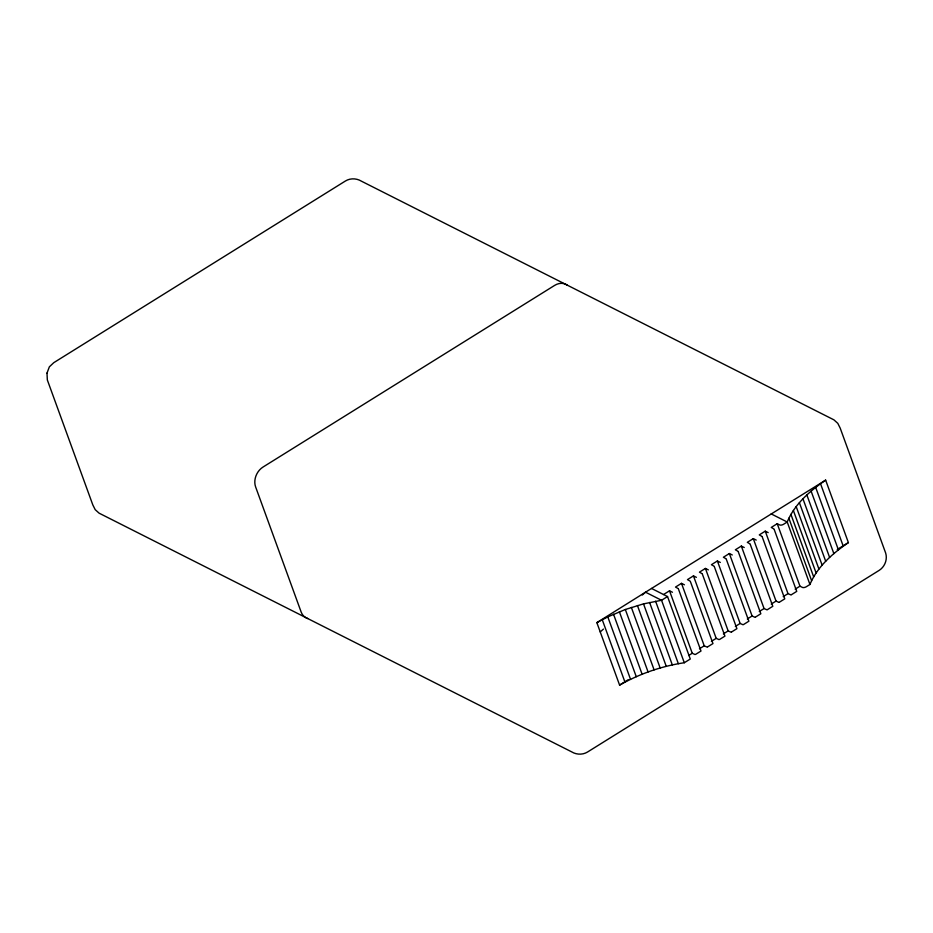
<?xml version="1.0" encoding="UTF-8"?>
<svg xmlns="http://www.w3.org/2000/svg" width="933" height="933" viewBox="0 0 933 933"><rect width="100%" height="100%" fill="white"/><g stroke="black" fill="none" stroke-linecap="round" stroke-linejoin="round"><path stroke-width="1.4" d="M777.224 523.705L799.966 586.181L802.368 587.393A3.021 1.434 -20 0 0 806.357 586.705L809.949 584.478C817.378 566.518 832.772 553.386 848.389 542.598L825.647 480.122C810.031 490.921 794.636 504.053 787.219 522.002L783.627 524.241A3.021 1.434 -20 0 1 779.626 524.917L777.224 523.705L771.241 527.437L774.005 528.988M600.234 631.921L603.464 629.087M642.301 595.021L645.543 592.187L825.647 480.122M596.852 622.638L645.543 592.187L661.555 600.281L684.297 662.745C661.59 666.115 639.56 673.813 619.594 685.114L596.852 622.638L607.803 616.888L625.332 609.494L643.513 603.873L661.555 600.281L667.538 596.549L690.28 659.013L684.297 662.745M619.594 685.114L628.107 679.784M651.526 588.455L663.538 594.531L669.521 590.799L672.448 592.257M684.414 584.804L681.487 583.347L675.504 587.067L678.268 588.63M696.38 577.34L693.452 575.894L687.469 579.615L690.233 581.177M708.345 569.888L705.418 568.43L699.435 572.162L702.199 573.725M720.323 562.436L717.384 560.978L711.401 564.71L714.177 566.261M732.288 554.983L729.361 553.526L723.378 557.258L726.142 558.809M744.254 547.531L741.327 546.073L735.344 549.794L738.108 551.356M756.22 540.079L753.293 538.621L747.31 542.341L750.074 543.904M768.186 532.615L765.258 531.157L759.275 534.889L762.039 536.452M688.671 655.502L692.251 653.263L695.12 654.558M699.435 648.797L704.228 645.811L707.086 647.105M711.401 641.344L716.194 638.359L719.063 639.641M723.367 633.892L728.16 630.906L731.029 632.189M735.344 626.428L740.126 623.454L742.995 624.737M747.31 618.976L752.091 616.002L754.96 617.284M759.275 611.523L764.057 608.538L766.926 609.832M771.241 604.071L776.034 601.085L778.892 602.368M783.207 596.619L788 593.633L790.869 594.916M795.173 589.155L799.966 586.181M695.656 654.348L700.998 651.024L678.513 589.224M707.622 646.896L712.964 643.572L690.478 581.772M719.588 639.443L724.941 636.119L702.444 574.32M731.565 631.991L736.907 628.655L714.41 566.856M743.531 624.539L748.872 621.203L726.375 559.403M755.497 617.075L760.838 613.751L738.341 551.951M767.462 609.622L772.804 606.298L750.307 544.499M779.428 602.17L784.77 598.846L762.284 537.046M791.394 594.718L796.735 591.382L774.25 529.582M837.251 549.502L848.389 542.598M667.538 596.549L663.538 594.531M771.194 513.908L787.219 522.002L809.949 584.478M820.527 483.714L843.257 546.178M815.675 487.388L838.417 549.864M811.115 491.143L833.857 553.607M806.87 494.957L829.612 557.421M802.963 498.805L825.705 561.281M799.394 502.689L822.136 565.165M796.187 506.596L818.929 569.06M793.365 510.491L816.095 572.955M790.916 514.363L813.658 576.839M788.863 518.212L811.605 580.676M765.258 531.157L788 593.633M753.293 538.621L776.034 601.085M741.327 546.073L764.057 608.538M729.361 553.526L752.091 616.002M717.384 560.978L740.126 623.454M705.418 568.43L728.16 630.906M693.452 575.894L716.194 638.359M681.487 583.347L704.228 645.811M669.521 590.799L692.251 653.263M655.607 601.237L678.349 663.713M649.59 602.438L672.32 664.914M643.513 603.873L666.255 666.337M637.437 605.529L660.167 668.005M631.361 607.406L654.103 669.871M625.332 609.494L648.073 671.958M619.384 611.768L642.114 674.244M613.529 614.241L636.271 676.705M607.803 616.888L630.545 679.352M602.24 619.687L624.97 682.163M307.832 618.567A15.103 12.141 -63.2 0 1 301.114 611.92L255.642 486.979A15.103 12.141 -63.2 0 1 263.059 467.025L554.668 285.381A15.103 12.141 -63.2 0 1 567.299 285.171M46.988 373.118L47.338 379.953L92.81 504.893L95.189 509.64L99.085 513.162L571.591 751.823C576.384 754.797 582.822 754.995 587.627 751.963L879.236 570.32C884.857 566.728 887.656 559.45 885.662 553.047L840.19 428.107L837.811 423.36L833.915 419.838L361.409 181.177C356.616 178.203 350.178 178.005 345.373 181.037L53.764 362.68L49.356 366.844L46.988 373.118"/></g></svg>
